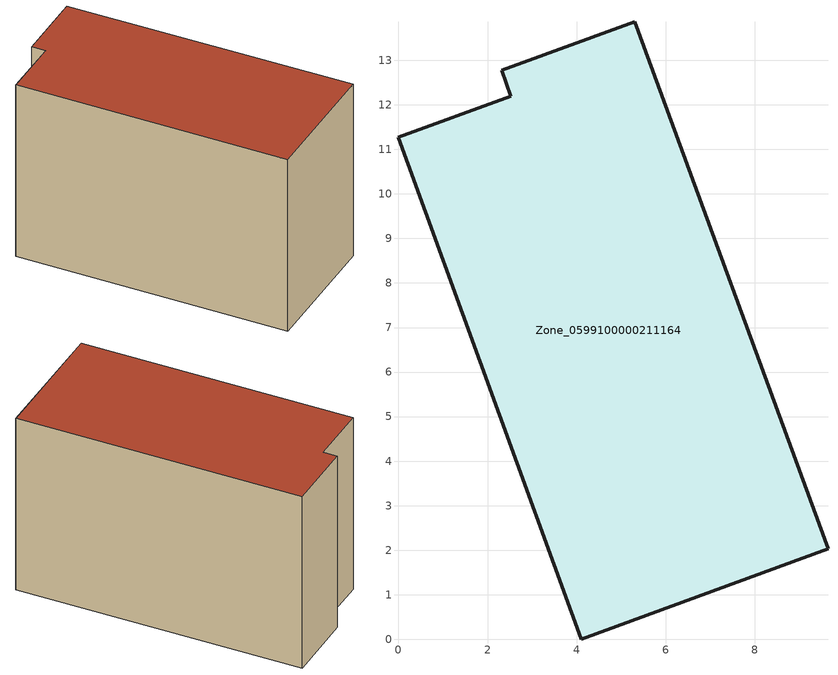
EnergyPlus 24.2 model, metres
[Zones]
Zone_0599100000211164
 floor ground (C_G): 5.3,13.87 9.64,2.03 4.1,0 0,11.27 2.52,12.2 2.32,12.78 z0
 wall outside (C_F): 4.1,0 9.64,2.03 5.3,13.87 2.32,12.78 2.52,12.2 0,11.27 4.1,0 z0:8.21
 roof outside (C_R): 9.64,2.03 5.3,13.87 2.32,12.78 2.52,12.2 0,11.27 4.1,0 z8.21
[BUILDING]
Pand.0599100000211164: North Axis=0; Terrain=City; Loads Convergence Tolerance Value=0.04; Temperature Convergence Tolerance Value=0.4; Solar Distribution=FullExterior; Maximum Number of Warmup Days=25; Minimum Number of Warmup Days=1
[Site:Location]
Rotterdam.The.Hague.AP_ZH_NLD Design_Conditions: Latitude=51.96; Longitude=4.45; Time Zone=1; Elevation=-4.5
[SITE:GROUNDTEMPERATURE:BUILDINGSURFACE]
18, 18, 18, 18, 18, 18, 18, 18, 18, 18, 18, 18
[MATERIAL] Thermal Absorptance=0.9; Solar Absorptance=0.7; Visible Absorptance=0.7
Name | Roughness | Thickness | Conductivity | Density | Specific Heat
G.TI.1946-1964 | MediumSmooth | 0.15 | 1 | 540 | 1210
F.TI.1946-1964 | Rough | 0.3 | 0.857143 | 1920 | 840
R.TI.1946-1964 | MediumRough | 0.2 | 0.277778 | 1500 | 1000
[CONSTRUCTION]
C_G: G.TI.1946-1964
C_F: F.TI.1946-1964
C_R: R.TI.1946-1964
[ZONE]
Zone_0599100000211164: Type=1; Multiplier=1; Ceiling Height=Autocalculate; Volume=Autocalculate; Floor Area=autocalculate; Part of Total Floor Area=Yes
[ZONEINFILTRATION:DESIGNFLOWRATE]
Infil_Zone_0599100000211164: Zone or ZoneList or Space or SpaceList=Zone_0599100000211164; Schedule=AlwaysOn; Design Flow Rate Calculation Method=Flow/Area; Flow Rate per Floor Area=0.003; Constant Term Coefficient=1; Temperature Term Coefficient=0; Velocity Term Coefficient=0; Velocity Squared Term Coefficient=0
[HVACTEMPLATE:ZONE:IDEALLOADSAIRSYSTEM]
Zone_0599100000211164: Maximum Heating Supply Air Temperature=50; Minimum Cooling Supply Air Temperature=13; Maximum Heating Supply Air Humidity Ratio=0.0156; Minimum Cooling Supply Air Humidity Ratio=0.0077; Heating Limit=NoLimit; Cooling Limit=NoLimit; Dehumidification Control Type=ConstantSensibleHeatRatio; Cooling Sensible Heat Ratio=0.7; Dehumidification Setpoint=60; Humidification Control Type=None; Humidification Setpoint=30; Outdoor Air Method=None; Outdoor Air Flow Rate per Person=0.00944; Outdoor Air Flow Rate per Zone Floor Area=0; Outdoor Air Flow Rate per Zone=0; Demand Controlled Ventilation Type=None; Outdoor Air Economizer Type=NoEconomizer; Heat Recovery Type=None; Sensible Heat Recovery Effectiveness=0.7; Latent Heat Recovery Effectiveness=0.65
[ZONECONTROL:THERMOSTAT]
ThermostatControl_Zone_0599100000211164: Zone or ZoneList=Zone_0599100000211164; Control Type Schedule=DualSetpointControlType; Control 1=Thermostat_Zone_0599100000211164; Temperature Difference Between Cutout And Setpoint=0
[THERMOSTATSETPOINT:DUALSETPOINT]
Thermostat_Zone_0599100000211164: Heating Setpoint Temperature Schedule=HeatingSetpoint_Zone_0599100000211164; Cooling Setpoint Temperature Schedule=CoolingSetpoint_Zone_0599100000211164
[SCHEDULE:COMPACT]
HeatingSetpoint_Zone_0599100000211164: Through: 12/31, For: AllDays, Until: 24:00, 21
CoolingSetpoint_Zone_0599100000211164: Through: 12/31, For: AllDays, Until: 24:00, 24
DualSetpointControlType: Through: 12/31, For: AllDays, Until: 24:00, 4
AlwaysOn: Through: 12/31, For: AllDays, Until: 24:00, 1
